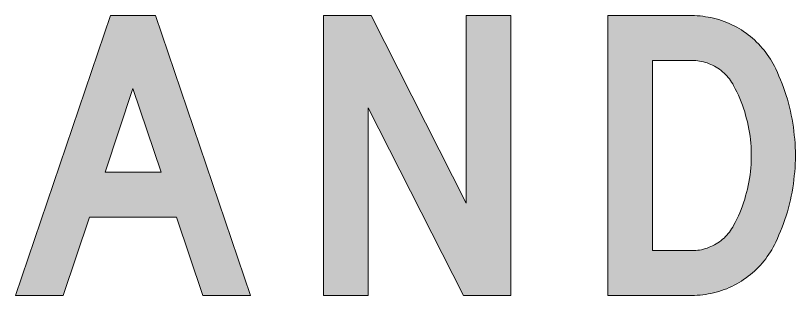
# Model space of a CAD drawing. Extents: x 0 to 1038, y -1303 to 297.
# Drawn here: x 213.08 to 240.94, y 160.22 to 170.22 of the extents above; entities that cross this region are included whole.
import ezdxf

# ---------------------------------------------------------------- set-up
doc = ezdxf.new("R2010")
doc.units = 0
doc.linetypes.add('CENTERX2', pattern=[101.6, 63.5, -12.7, 12.7, -12.7])
doc.layers.add('L25', color=1, linetype='CONTINUOUS')

msp = doc.modelspace()

# ---------------------------------------------------------------- hatches: boundary and pattern name
at = {"layer": 'L25', "linetype": 'CENTERX2'}
h = msp.add_hatch(color=256, dxfattribs=at)
h.paths.add_polyline_path([(224.080076, 170.223909), (225.779382, 170.223909), (229.177993, 163.524347), (229.177993, 170.223909), (230.773127, 170.223909), (230.773127, 160.223397), (229.080332, 160.223397), (225.68172, 166.922959), (225.68172, 160.223397), (224.080076, 160.223397)])
h.paths.add_polyline_path([(213.08342, 160.223397), (216.475521, 170.223909), (218.077165, 170.223909), (221.475776, 160.223397), (219.776471, 160.223397), (218.825901, 163.02302), (215.726785, 163.02302), (214.782726, 160.223397)])
h.paths.add_polyline_path([(218.278998, 164.624664), (216.280198, 164.624664), (217.276343, 167.619609)], flags=16)
h.paths.add_polyline_path([(237.23179, 161.825042), (235.831979, 161.825042), (235.831979, 168.622264), (237.23179, 168.622264), (237.303408, 168.622264), (237.375026, 168.615753), (237.446645, 168.609243), (237.511752, 168.596221), (237.58337, 168.5832), (237.654989, 168.570178), (237.720096, 168.550646), (237.785204, 168.531114), (237.850311, 168.505071), (237.915419, 168.479028), (237.980526, 168.446474), (238.045634, 168.41392), (238.10423, 168.381367), (238.162827, 168.342302), (238.221424, 168.303238), (238.280021, 168.257662), (238.332107, 168.212087), (238.390703, 168.166512), (238.436279, 168.120937), (238.488365, 168.068851), (238.53394, 168.016765), (238.579515, 167.958168), (238.61858, 167.899571), (238.657644, 167.840974), (238.696709, 167.782378), (238.729262, 167.723781), (238.787859, 167.606587), (238.846456, 167.495905), (238.898542, 167.378711), (238.950628, 167.261518), (238.996203, 167.144324), (239.041778, 167.027131), (239.087354, 166.909937), (239.126418, 166.786233), (239.158972, 166.662529), (239.191526, 166.538824), (239.224079, 166.421631), (239.250122, 166.291416), (239.276165, 166.167712), (239.295698, 166.044007), (239.31523, 165.920303), (239.328251, 165.790088), (239.341273, 165.666384), (239.354294, 165.54268), (239.354294, 165.412465), (239.360805, 165.288761), (239.360805, 165.158546), (239.354294, 165.034841), (239.354294, 164.904626), (239.341273, 164.780922), (239.328251, 164.650707), (239.31523, 164.527003), (239.295698, 164.396788), (239.276165, 164.273084), (239.250122, 164.149379), (239.224079, 164.025675), (239.191526, 163.901971), (239.158972, 163.778267), (239.126418, 163.661073), (239.087354, 163.537369), (239.041778, 163.420175), (238.996203, 163.296471), (238.950628, 163.179278), (238.898542, 163.062084), (238.846456, 162.951401), (238.787859, 162.834208), (238.729262, 162.723525), (238.696709, 162.658418), (238.657644, 162.599821), (238.61858, 162.541224), (238.579515, 162.482628), (238.53394, 162.430542), (238.488365, 162.378456), (238.436279, 162.32637), (238.390703, 162.274284), (238.332107, 162.228708), (238.280021, 162.183133), (238.221424, 162.144069), (238.162827, 162.105004), (238.10423, 162.06594), (238.045634, 162.033386), (237.980526, 162.000832), (237.915419, 161.968278), (237.850311, 161.942235), (237.785204, 161.916192), (237.720096, 161.89666), (237.654989, 161.877128), (237.58337, 161.857596), (237.511752, 161.844574), (237.446645, 161.838063), (237.375026, 161.831553), (237.303408, 161.825042)], flags=16)
h.paths.add_polyline_path([(237.23179, 160.223397), (234.236845, 160.223397), (234.236845, 170.223909), (237.23179, 170.223909), (237.329451, 170.223909), (237.427112, 170.217398), (237.531284, 170.210887), (237.628946, 170.197866), (237.726607, 170.184844), (237.824268, 170.171823), (237.915419, 170.15229), (238.01308, 170.132758), (238.110741, 170.106715), (238.201892, 170.080672), (238.299553, 170.048118), (238.390703, 170.015565), (238.481854, 169.9765), (238.573004, 169.943946), (238.664155, 169.898371), (238.748795, 169.852796), (238.839945, 169.807221), (238.924585, 169.761645), (239.009225, 169.709559), (239.087354, 169.657473), (239.171993, 169.598877), (239.250122, 169.54028), (239.328251, 169.481683), (239.40638, 169.416576), (239.477998, 169.351468), (239.549617, 169.27985), (239.614724, 169.214742), (239.686342, 169.136613), (239.75145, 169.064995), (239.816557, 168.986866), (239.875154, 168.908737), (239.933751, 168.830608), (239.985837, 168.752479), (240.044434, 168.667839), (240.090009, 168.5832), (240.142095, 168.49856), (240.18767, 168.41392), (240.233245, 168.32277), (240.291842, 168.192555), (240.350439, 168.055829), (240.409036, 167.925614), (240.461122, 167.788888), (240.513208, 167.652163), (240.558783, 167.515437), (240.604358, 167.3722), (240.649933, 167.235475), (240.688998, 167.092238), (240.721552, 166.955512), (240.760616, 166.812276), (240.786659, 166.669039), (240.819213, 166.525803), (240.845256, 166.382566), (240.864788, 166.23933), (240.88432, 166.096093), (240.897342, 165.952857), (240.916874, 165.80311), (240.923385, 165.659873), (240.929896, 165.516637), (240.936406, 165.36689), (240.936406, 165.223653), (240.936406, 165.073906), (240.929896, 164.930669), (240.923385, 164.787433), (240.916874, 164.637686), (240.897342, 164.494449), (240.88432, 164.351213), (240.864788, 164.207976), (240.845256, 164.06474), (240.819213, 163.914992), (240.786659, 163.771756), (240.760616, 163.63503), (240.721552, 163.491794), (240.688998, 163.348557), (240.649933, 163.211831), (240.604358, 163.068595), (240.558783, 162.931869), (240.513208, 162.795144), (240.461122, 162.658418), (240.409036, 162.521692), (240.350439, 162.384966), (240.291842, 162.254751), (240.233245, 162.124536), (240.18767, 162.033386), (240.142095, 161.948746), (240.090009, 161.857596), (240.044434, 161.779467), (239.985837, 161.694827), (239.933751, 161.610187), (239.875154, 161.532058), (239.816557, 161.453929), (239.75145, 161.3758), (239.686342, 161.304182), (239.614724, 161.232564), (239.549617, 161.160945), (239.477998, 161.095838), (239.40638, 161.03073), (239.328251, 160.965623), (239.250122, 160.907026), (239.171993, 160.848429), (239.087354, 160.789833), (239.009225, 160.737747), (238.924585, 160.685661), (238.839945, 160.633575), (238.748795, 160.587999), (238.664155, 160.542424), (238.573004, 160.50336), (238.481854, 160.464295), (238.390703, 160.431741), (238.299553, 160.399188), (238.201892, 160.366634), (238.110741, 160.340591), (238.01308, 160.314548), (237.915419, 160.295016), (237.824268, 160.275483), (237.726607, 160.255951), (237.628946, 160.24293), (237.531284, 160.236419), (237.427112, 160.229908), (237.329451, 160.223397)])

# ---------------------------------------------------------------- linework, layer by layer
at = {"layer": 'L25', "lineweight": 0}
for points in [[(213.08342, 160.223397), (216.475521, 170.223909), (218.077165, 170.223909), (221.475776, 160.223397), (219.776471, 160.223397), (218.825901, 163.02302), (215.726785, 163.02302), (214.782726, 160.223397), (213.08342, 160.223397)], [(224.080076, 170.223909), (225.779382, 170.223909), (229.177993, 163.524347), (229.177993, 170.223909), (230.773127, 170.223909), (230.773127, 160.223397), (229.080332, 160.223397), (225.68172, 166.922959), (225.68172, 160.223397), (224.080076, 160.223397), (224.080076, 170.223909)], [(237.23179, 160.223397), (234.236845, 160.223397), (234.236845, 170.223909), (237.23179, 170.223909), (237.329451, 170.223909), (237.427112, 170.217398), (237.531284, 170.210887), (237.628946, 170.197866), (237.726607, 170.184844), (237.824268, 170.171823), (237.915419, 170.15229), (238.01308, 170.132758), (238.110741, 170.106715), (238.201892, 170.080672), (238.299553, 170.048118), (238.390703, 170.015565), (238.481854, 169.9765), (238.573004, 169.943946), (238.664155, 169.898371), (238.748795, 169.852796), (238.839945, 169.807221), (238.924585, 169.761645), (239.009225, 169.709559), (239.087354, 169.657473), (239.171993, 169.598877), (239.250122, 169.54028), (239.328251, 169.481683), (239.40638, 169.416576), (239.477998, 169.351468), (239.549617, 169.27985), (239.614724, 169.214742), (239.686342, 169.136613), (239.75145, 169.064995), (239.816557, 168.986866), (239.875154, 168.908737), (239.933751, 168.830608), (239.985837, 168.752479), (240.044434, 168.667839), (240.090009, 168.5832), (240.142095, 168.49856), (240.18767, 168.41392), (240.233245, 168.32277), (240.291842, 168.192555), (240.350439, 168.055829), (240.409036, 167.925614), (240.461122, 167.788888), (240.513208, 167.652163), (240.558783, 167.515437), (240.604358, 167.3722), (240.649933, 167.235475), (240.688998, 167.092238), (240.721552, 166.955512), (240.760616, 166.812276), (240.786659, 166.669039), (240.819213, 166.525803), (240.845256, 166.382566), (240.864788, 166.23933), (240.88432, 166.096093), (240.897342, 165.952857), (240.916874, 165.80311), (240.923385, 165.659873), (240.929896, 165.516637), (240.936406, 165.36689), (240.936406, 165.223653), (240.936406, 165.073906), (240.929896, 164.930669), (240.923385, 164.787433), (240.916874, 164.637686), (240.897342, 164.494449), (240.88432, 164.351213), (240.864788, 164.207976), (240.845256, 164.06474), (240.819213, 163.914992), (240.786659, 163.771756), (240.760616, 163.63503), (240.721552, 163.491794), (240.688998, 163.348557), (240.649933, 163.211831), (240.604358, 163.068595), (240.558783, 162.931869), (240.513208, 162.795144), (240.461122, 162.658418), (240.409036, 162.521692), (240.350439, 162.384966), (240.291842, 162.254751), (240.233245, 162.124536), (240.18767, 162.033386), (240.142095, 161.948746), (240.090009, 161.857596), (240.044434, 161.779467), (239.985837, 161.694827), (239.933751, 161.610187), (239.875154, 161.532058), (239.816557, 161.453929), (239.75145, 161.3758), (239.686342, 161.304182), (239.614724, 161.232564), (239.549617, 161.160945), (239.477998, 161.095838), (239.40638, 161.03073), (239.328251, 160.965623), (239.250122, 160.907026), (239.171993, 160.848429), (239.087354, 160.789833), (239.009225, 160.737747), (238.924585, 160.685661), (238.839945, 160.633575), (238.748795, 160.587999), (238.664155, 160.542424), (238.573004, 160.50336), (238.481854, 160.464295), (238.390703, 160.431741), (238.299553, 160.399188), (238.201892, 160.366634), (238.110741, 160.340591), (238.01308, 160.314548), (237.915419, 160.295016), (237.824268, 160.275483), (237.726607, 160.255951), (237.628946, 160.24293), (237.531284, 160.236419), (237.427112, 160.229908), (237.329451, 160.223397)], [(237.23179, 161.825042), (235.831979, 161.825042), (235.831979, 168.622264), (237.23179, 168.622264), (237.303408, 168.622264), (237.375026, 168.615753), (237.446645, 168.609243), (237.511752, 168.596221), (237.58337, 168.5832), (237.654989, 168.570178), (237.720096, 168.550646), (237.785204, 168.531114), (237.850311, 168.505071), (237.915419, 168.479028), (237.980526, 168.446474), (238.045634, 168.41392), (238.10423, 168.381367), (238.162827, 168.342302), (238.221424, 168.303238), (238.280021, 168.257662), (238.332107, 168.212087), (238.390703, 168.166512), (238.436279, 168.120937), (238.488365, 168.068851), (238.53394, 168.016765), (238.579515, 167.958168), (238.61858, 167.899571), (238.657644, 167.840974), (238.696709, 167.782378), (238.729262, 167.723781), (238.787859, 167.606587), (238.846456, 167.495905), (238.898542, 167.378711), (238.950628, 167.261518), (238.996203, 167.144324), (239.041778, 167.027131), (239.087354, 166.909937), (239.126418, 166.786233), (239.158972, 166.662529), (239.191526, 166.538824), (239.224079, 166.421631), (239.250122, 166.291416), (239.276165, 166.167712), (239.295698, 166.044007), (239.31523, 165.920303), (239.328251, 165.790088), (239.341273, 165.666384), (239.354294, 165.54268), (239.354294, 165.412465), (239.360805, 165.288761), (239.360805, 165.158546), (239.354294, 165.034841), (239.354294, 164.904626), (239.341273, 164.780922), (239.328251, 164.650707), (239.31523, 164.527003), (239.295698, 164.396788), (239.276165, 164.273084), (239.250122, 164.149379), (239.224079, 164.025675), (239.191526, 163.901971), (239.158972, 163.778267), (239.126418, 163.661073), (239.087354, 163.537369), (239.041778, 163.420175), (238.996203, 163.296471), (238.950628, 163.179278), (238.898542, 163.062084), (238.846456, 162.951401), (238.787859, 162.834208), (238.729262, 162.723525), (238.696709, 162.658418), (238.657644, 162.599821), (238.61858, 162.541224), (238.579515, 162.482628), (238.53394, 162.430542), (238.488365, 162.378456), (238.436279, 162.32637), (238.390703, 162.274284), (238.332107, 162.228708), (238.280021, 162.183133), (238.221424, 162.144069), (238.162827, 162.105004), (238.10423, 162.06594), (238.045634, 162.033386), (237.980526, 162.000832), (237.915419, 161.968278), (237.850311, 161.942235), (237.785204, 161.916192), (237.720096, 161.89666), (237.654989, 161.877128), (237.58337, 161.857596), (237.511752, 161.844574), (237.446645, 161.838063), (237.375026, 161.831553), (237.303408, 161.825042)], [(218.278998, 164.624664), (216.280198, 164.624664), (217.276343, 167.619609), (218.278998, 164.624664)]]:
    msp.add_lwpolyline(points, close=True, dxfattribs=at)

doc.saveas('drawing.dxf')
